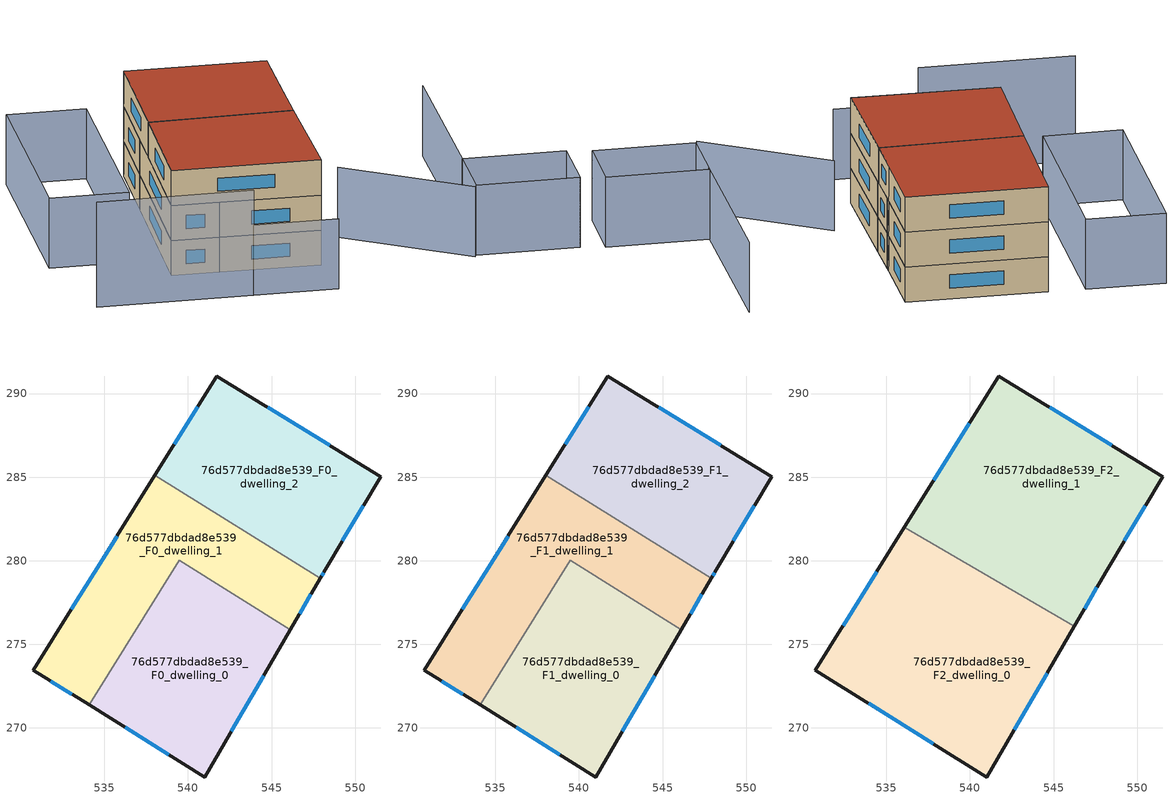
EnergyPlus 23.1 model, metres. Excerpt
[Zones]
76d577dbdad8e539_F0_dwelling_0
 floor ground (EU_floor_Construction): 546.12,275.88 541,267.07 534.09,271.38 539.48,280.03 z0
 wall outside (EU_wall_Construction): 534.09,271.38 541,267.07 546.12,275.88 z0:3
 wall to 76d577dbdad8e539_F0_dwelling_1 (EU_wall_Construction): 546.12,275.88 539.48,280.03 534.09,271.38 z0:3
 window (EU_Window_Construction): 542.6,269.82 544.53,273.14 / 536.24,270.04 538.85,268.41 z0.93:2.07
76d577dbdad8e539_F0_dwelling_1
 floor ground (EU_floor_Construction): 547.9,278.95 546.12,275.88 539.48,280.03 534.09,271.38 530.76,273.46 538.02,285.11 z0
 wall outside (EU_wall_Construction): 538.02,285.11 530.76,273.46 534.09,271.38 / 546.12,275.88 547.9,278.95 z0:3
 wall to 76d577dbdad8e539_F0_dwelling_2 (EU_wall_Construction): 547.9,278.95 538.02,285.11 z0:3
 window (EU_Window_Construction): 531.8,272.81 533.05,272.03 / 535.76,281.48 533.02,277.09 / 546.68,276.84 547.35,277.99 z0.93:2.07
76d577dbdad8e539_F0_dwelling_2
 floor ground (EU_floor_Construction): 551.52,285.02 548.2,279.46 547.9,278.95 538.02,285.11 541.73,291.05 z0
 wall outside (EU_wall_Construction): 547.9,278.95 548.2,279.46 551.52,285.02 541.73,291.05 538.02,285.11 z0:3
 window (EU_Window_Construction): 548,279.1 548.11,279.3 / 540.58,289.2 539.18,286.96 / 548.47,286.9 544.78,289.17 / 549.23,281.19 550.49,283.29 z0.93:2.07
76d577dbdad8e539_F1_dwelling_0
 floor to 76d577dbdad8e539_F0_dwelling_0 (EU_floor_Construction): 546.12,275.88 541,267.07 534.09,271.38 539.48,280.03 z3
 wall outside (EU_wall_Construction): 534.09,271.38 541,267.07 546.12,275.88 z3:6
 wall to 76d577dbdad8e539_F1_dwelling_1 (EU_wall_Construction): 546.12,275.88 539.48,280.03 534.09,271.38 z3:6
 window (EU_Window_Construction): 542.6,269.82 544.53,273.14 / 536.24,270.04 538.85,268.41 z3.93:5.07
76d577dbdad8e539_F1_dwelling_1
 floor to 76d577dbdad8e539_F0_dwelling_1 (EU_floor_Construction): 547.9,278.95 546.12,275.88 539.48,280.03 534.09,271.38 530.76,273.46 538.02,285.11 z3
 wall outside (EU_wall_Construction): 538.02,285.11 530.76,273.46 534.09,271.38 / 546.12,275.88 547.9,278.95 z3:6
 wall to 76d577dbdad8e539_F1_dwelling_2 (EU_wall_Construction): 547.9,278.95 538.02,285.11 z3:6
 window (EU_Window_Construction): 531.8,272.81 533.05,272.03 / 535.76,281.48 533.02,277.09 / 546.68,276.84 547.35,277.99 z3.93:5.07
76d577dbdad8e539_F1_dwelling_2
 floor to 76d577dbdad8e539_F0_dwelling_2 (EU_floor_Construction): 551.52,285.02 548.2,279.46 547.9,278.95 538.02,285.11 541.73,291.05 z3
 wall outside (EU_wall_Construction): 547.9,278.95 548.2,279.46 551.52,285.02 541.73,291.05 538.02,285.11 z3:6
 window (EU_Window_Construction): 548,279.1 548.11,279.3 / 540.58,289.2 539.18,286.96 / 548.47,286.9 544.78,289.17 / 549.23,281.19 550.49,283.29 z3.93:5.07
76d577dbdad8e539_F2_dwelling_0
 floor to 76d577dbdad8e539_F1_dwelling_0 (EU_floor_Construction): 546.12,275.88 541,267.07 534.09,271.38 539.48,280.02 z6
 floor to 76d577dbdad8e539_F1_dwelling_1 (EU_floor_Construction): 546.25,276.09 546.12,275.88 539.48,280.02 z6; 539.48,280.02 534.09,271.38 530.76,273.46 536.09,282 z6
 wall outside (EU_wall_Construction): 536.09,282 530.76,273.46 541,267.07 546.25,276.09 z6:9
 wall to 76d577dbdad8e539_F2_dwelling_1 (EU_wall_Construction): 546.25,276.09 536.09,282 z6:9
 window (EU_Window_Construction): 542.64,269.88 544.61,273.28 / 533.95,271.47 537.81,269.06 / 534.43,279.34 532.42,276.12 z6.93:8.07
 roof outside (EU_roof_Construction): 541,267.07 546.25,276.09 536.09,282 530.76,273.46 z9
76d577dbdad8e539_F2_dwelling_1
 floor to 76d577dbdad8e539_F1_dwelling_1 (EU_floor_Construction): 547.9,278.95 546.25,276.09 536.09,282 538.02,285.1 z6
 floor to 76d577dbdad8e539_F1_dwelling_2 (EU_floor_Construction): 551.52,285.02 548.2,279.46 547.9,278.95 538.02,285.1 541.73,291.05 z6
 wall outside (EU_wall_Construction): 546.25,276.09 548.2,279.46 551.52,285.02 541.73,291.05 536.09,282 z6:9
 window (EU_Window_Construction): 539.97,288.23 537.84,284.82 / 548.47,286.9 544.78,289.17 / 549.23,281.19 550.49,283.29 / 546.86,277.14 547.59,278.41 z6.93:8.07
 roof outside (EU_roof_Construction): 548.2,279.46 551.52,285.02 541.73,291.05 536.09,282 546.25,276.09 z9
shading: 532.88,266.11 538.76,262.57 / 551.12,260.12 545.82,270.41 / 554.1,264.81 561.99,278.22 / 558.55,255.98 551.37,260.31 / 551.37,260.31 554.26,265.09 / 554.26,265.09 561.43,260.76 / 561.43,260.76 558.55,255.98 / 539.2,292.69 530.21,277.74 / 530.21,277.74 524.68,281.06 / 524.68,281.06 533.67,296.01 / 533.67,296.01 539.2,292.69 z0:6; 522.05,272.65 532.88,266.12 z0:9
[Building]
EU S2 Campaign: North Axis=0; Terrain=City; Solar Distribution=FullExterior
[Site:Location]
Montreal-Trudeau.Intl.AP: Latitude=45.4667; Longitude=-73.75; Time Zone=-5; Elevation=36
[SizingPeriod:WeatherFileDays]
AnnualSizingPeriod: Begin Month=1; Begin Day of Month=1; End Month=12; End Day of Month=31; Day of Week for Start Day=Monday; Use Weather File Daylight Saving Period=No; Use Weather File Rain and Snow Indicators=No
[MATERIAL]
EU_InternalMass_Material: Roughness=MediumRough; Thickness=0.1; Conductivity=1; Density=1800; Specific Heat=900; Thermal Absorptance=0.9; Solar Absorptance=0.7; Visible Absorptance=0.7
[MATERIAL:NOMASS] Roughness=MediumRough; Thermal Absorptance=0.9; Solar Absorptance=0.7; Visible Absorptance=0.7
Name | Thermal Resistance
EU_wall_NoMass; EU_floor_NoMass | 1.36485
EU_roof_NoMass | 2.55992
[WINDOWMATERIAL:SIMPLEGLAZINGSYSTEM]
EU_Window_SimpleGlazing: UFactor=3.92339; Solar Heat Gain Coefficient=0.8; Visible Transmittance=0.8
[CONSTRUCTION]
EU_wall_Construction: EU_wall_NoMass
EU_roof_Construction: EU_roof_NoMass
EU_floor_Construction: EU_floor_NoMass
EU_Window_Construction: EU_Window_SimpleGlazing
EU_InternalMass_Construction: EU_InternalMass_Material
[ZONE] Type=1; Multiplier=1; Ceiling Height=autocalculate; Floor Area=autocalculate; Part of Total Floor Area=Yes
Name | Volume
76d577dbdad8e539_F0_dwelling_0; 76d577dbdad8e539_F1_dwelling_0 | 244.156
76d577dbdad8e539_F2_dwelling_0 | 366.201
76d577dbdad8e539_F0_dwelling_1 | 244.132
76d577dbdad8e539_F1_dwelling_1 | 244.133
76d577dbdad8e539_F2_dwelling_1 | 366.21
76d577dbdad8e539_F0_dwelling_2 | 244.146
76d577dbdad8e539_F1_dwelling_2 | 244.145
[INTERNALMASS] Construction=EU_InternalMass_Construction
Name | Zone or ZoneList | Surface Area
76d577dbdad8e539_F0_dwelling_0_EU_InternalMass | 76d577dbdad8e539_F0_dwelling_0 | 81.3849
76d577dbdad8e539_F0_dwelling_1_EU_InternalMass | 76d577dbdad8e539_F0_dwelling_1 | 81.3774
76d577dbdad8e539_F0_dwelling_2_EU_InternalMass | 76d577dbdad8e539_F0_dwelling_2 | 81.3818
76d577dbdad8e539_F1_dwelling_0_EU_InternalMass | 76d577dbdad8e539_F1_dwelling_0 | 81.3849
76d577dbdad8e539_F1_dwelling_1_EU_InternalMass | 76d577dbdad8e539_F1_dwelling_1 | 81.3774
76d577dbdad8e539_F1_dwelling_2_EU_InternalMass | 76d577dbdad8e539_F1_dwelling_2 | 81.3818
76d577dbdad8e539_F2_dwelling_0_EU_InternalMass | 76d577dbdad8e539_F2_dwelling_0 | 122.068
76d577dbdad8e539_F2_dwelling_1_EU_InternalMass | 76d577dbdad8e539_F2_dwelling_1 | 122.07
[OTHEREQUIPMENT] Fuel Type=Electricity; Design Level Calculation Method=Watts/Area; Power per Zone Floor Area=1; Fraction Latent=0; Fraction Radiant=0; Fraction Lost=0; Carbon Dioxide Generation Rate=0; EndUse Subcategory=EU_Step8_InternalGains
Name | Zone or ZoneList or Space or SpaceList | Schedule
EU_Step8_InternalGain_76d577dbdad8e539_F0_dwelling_0_f000 | 76d577dbdad8e539_F0_dwelling_0 | EU_Step8_GainSchedule_76d577dbdad8e539_F0_dwelling_0_f000
EU_Step8_InternalGain_76d577dbdad8e539_F0_dwelling_1_f000 | 76d577dbdad8e539_F0_dwelling_1 | EU_Step8_GainSchedule_76d577dbdad8e539_F0_dwelling_1_f000
EU_Step8_InternalGain_76d577dbdad8e539_F0_dwelling_2_f000 | 76d577dbdad8e539_F0_dwelling_2 | EU_Step8_GainSchedule_76d577dbdad8e539_F0_dwelling_2_f000
EU_Step8_InternalGain_76d577dbdad8e539_F1_dwelling_0_f000 | 76d577dbdad8e539_F1_dwelling_0 | EU_Step8_GainSchedule_76d577dbdad8e539_F1_dwelling_0_f000
EU_Step8_InternalGain_76d577dbdad8e539_F1_dwelling_1_f000 | 76d577dbdad8e539_F1_dwelling_1 | EU_Step8_GainSchedule_76d577dbdad8e539_F1_dwelling_1_f000
EU_Step8_InternalGain_76d577dbdad8e539_F1_dwelling_2_f000 | 76d577dbdad8e539_F1_dwelling_2 | EU_Step8_GainSchedule_76d577dbdad8e539_F1_dwelling_2_f000
EU_Step8_InternalGain_76d577dbdad8e539_F2_dwelling_0_f000 | 76d577dbdad8e539_F2_dwelling_0 | EU_Step8_GainSchedule_76d577dbdad8e539_F2_dwelling_0_f000
EU_Step8_InternalGain_76d577dbdad8e539_F2_dwelling_1_f000 | 76d577dbdad8e539_F2_dwelling_1 | EU_Step8_GainSchedule_76d577dbdad8e539_F2_dwelling_1_f000
[ZONEVENTILATION:DESIGNFLOWRATE] Schedule=EU_AlwaysOn; Design Flow Rate Calculation Method=AirChanges/Hour; Air Changes per Hour=0.860309; Ventilation Type=Natural; Fan Pressure Rise=0; Fan Total Efficiency=1; Constant Term Coefficient=1; Temperature Term Coefficient=0; Velocity Term Coefficient=0; Velocity Squared Term Coefficient=0; Minimum Indoor Temperature=-100; Maximum Indoor Temperature=100; Delta Temperature=-100; Minimum Outdoor Temperature=-100; Maximum Outdoor Temperature=100; Maximum Wind Speed=40
Name | Zone or ZoneList or Space or SpaceList
EU_ConstantAir_76d577dbdad8e539_F0_dwelling_0 | 76d577dbdad8e539_F0_dwelling_0
EU_ConstantAir_76d577dbdad8e539_F0_dwelling_1 | 76d577dbdad8e539_F0_dwelling_1
EU_ConstantAir_76d577dbdad8e539_F0_dwelling_2 | 76d577dbdad8e539_F0_dwelling_2
EU_ConstantAir_76d577dbdad8e539_F1_dwelling_0 | 76d577dbdad8e539_F1_dwelling_0
EU_ConstantAir_76d577dbdad8e539_F1_dwelling_1 | 76d577dbdad8e539_F1_dwelling_1
EU_ConstantAir_76d577dbdad8e539_F1_dwelling_2 | 76d577dbdad8e539_F1_dwelling_2
EU_ConstantAir_76d577dbdad8e539_F2_dwelling_0 | 76d577dbdad8e539_F2_dwelling_0
EU_ConstantAir_76d577dbdad8e539_F2_dwelling_1 | 76d577dbdad8e539_F2_dwelling_1
[HVACTEMPLATE:THERMOSTAT] Constant Heating Setpoint=20; Constant Cooling Setpoint=50
EU_HeatOnly_76d577dbdad8e539_F0_dwelling_0; EU_HeatOnly_76d577dbdad8e539_F0_dwelling_1; EU_HeatOnly_76d577dbdad8e539_F0_dwelling_2; EU_HeatOnly_76d577dbdad8e539_F1_dwelling_0; EU_HeatOnly_76d577dbdad8e539_F1_dwelling_1; EU_HeatOnly_76d577dbdad8e539_F1_dwelling_2; EU_HeatOnly_76d577dbdad8e539_F2_dwelling_0; EU_HeatOnly_76d577dbdad8e539_F2_dwelling_1
[HVACTEMPLATE:ZONE:IDEALLOADSAIRSYSTEM] System Availability Schedule=EU_AlwaysOn; Maximum Heating Supply Air Temperature=50; Minimum Cooling Supply Air Temperature=13; Maximum Heating Supply Air Humidity Ratio=0.0156; Minimum Cooling Supply Air Humidity Ratio=0.0077; Heating Limit=NoLimit; Cooling Limit=NoLimit; Heating Availability Schedule=EU_AlwaysOn; Cooling Availability Schedule=EU_CoolingOff; Dehumidification Control Type=ConstantSensibleHeatRatio; Cooling Sensible Heat Ratio=0.7; Dehumidification Setpoint=60; Humidification Control Type=None; Humidification Setpoint=30; Outdoor Air Method=None; Outdoor Air Flow Rate per Person=0.00944; Outdoor Air Flow Rate per Zone Floor Area=0; Outdoor Air Flow Rate per Zone=0; Demand Controlled Ventilation Type=None; Outdoor Air Economizer Type=NoEconomizer; Heat Recovery Type=None; Sensible Heat Recovery Effectiveness=0.7; Latent Heat Recovery Effectiveness=0.65
Name | Template Thermostat
76d577dbdad8e539_F0_dwelling_0 | EU_HeatOnly_76d577dbdad8e539_F0_dwelling_0
76d577dbdad8e539_F0_dwelling_1 | EU_HeatOnly_76d577dbdad8e539_F0_dwelling_1
76d577dbdad8e539_F0_dwelling_2 | EU_HeatOnly_76d577dbdad8e539_F0_dwelling_2
76d577dbdad8e539_F1_dwelling_0 | EU_HeatOnly_76d577dbdad8e539_F1_dwelling_0
76d577dbdad8e539_F1_dwelling_1 | EU_HeatOnly_76d577dbdad8e539_F1_dwelling_1
76d577dbdad8e539_F1_dwelling_2 | EU_HeatOnly_76d577dbdad8e539_F1_dwelling_2
76d577dbdad8e539_F2_dwelling_0 | EU_HeatOnly_76d577dbdad8e539_F2_dwelling_0
76d577dbdad8e539_F2_dwelling_1 | EU_HeatOnly_76d577dbdad8e539_F2_dwelling_1
[SIZING:ZONE] Zone Cooling Design Supply Air Temperature Input Method=SupplyAirTemperature; Zone Cooling Design Supply Air Temperature=13; Zone Heating Design Supply Air Temperature Input Method=SupplyAirTemperature; Zone Heating Design Supply Air Temperature=50; Zone Cooling Design Supply Air Humidity Ratio=0.008; Zone Heating Design Supply Air Humidity Ratio=0.008; Cooling Design Air Flow Method=DesignDay; Cooling Design Air Flow Rate=0; Cooling Minimum Air Flow per Zone Floor Area=0.000762; Cooling Minimum Air Flow=0; Cooling Minimum Air Flow Fraction=0.2; Heating Design Air Flow Method=DesignDay; Heating Design Air Flow Rate=0; Heating Maximum Air Flow per Zone Floor Area=0.002032; Heating Maximum Air Flow=0.141576; Heating Maximum Air Flow Fraction=0.3; Account for Dedicated Outdoor Air System=No; Dedicated Outdoor Air System Control Strategy=NeutralSupplyAir; Dedicated Outdoor Air Low Setpoint Temperature for Design=autosize; Dedicated Outdoor Air High Setpoint Temperature for Design=autosize; Zone Load Sizing Method=Sensible Load Only No Latent Load; Zone Latent Cooling Design Supply Air Humidity Ratio Input Method=HumidityRatioDifference; Zone Cooling Design Supply Air Humidity Ratio Difference=0.005; Zone Latent Heating Design Supply Air Humidity Ratio Input Method=HumidityRatioDifference; Zone Humidification Design Supply Air Humidity Ratio Difference=0.005
76d577dbdad8e539_F0_dwelling_0; 76d577dbdad8e539_F0_dwelling_1; 76d577dbdad8e539_F0_dwelling_2; 76d577dbdad8e539_F1_dwelling_0; 76d577dbdad8e539_F1_dwelling_1; 76d577dbdad8e539_F1_dwelling_2; 76d577dbdad8e539_F2_dwelling_0; 76d577dbdad8e539_F2_dwelling_1
[SCHEDULE:CONSTANT]
Name | Hourly Value
EU_AlwaysOn | 1
EU_CoolingOff | 0
[SCHEDULE:FILE] Column Number=1; Rows to Skip at Top=0; Number of Hours of Data=8760; Column Separator=Comma; Interpolate to Timestep=No; Minutes per Item=60; Adjust Schedule for Daylight Savings=Yes
Name | File
EU_Step8_GainSchedule_76d577dbdad8e539_F0_dwelling_0_f000 | ../../schedules/76d577dbdad8e539/76d577dbdad8e539_F0_dwelling_0_f000_gain.csv
EU_Step8_GainSchedule_76d577dbdad8e539_F0_dwelling_1_f000 | ../../schedules/76d577dbdad8e539/76d577dbdad8e539_F0_dwelling_1_f000_gain.csv
EU_Step8_GainSchedule_76d577dbdad8e539_F0_dwelling_2_f000 | ../../schedules/76d577dbdad8e539/76d577dbdad8e539_F0_dwelling_2_f000_gain.csv
EU_Step8_GainSchedule_76d577dbdad8e539_F1_dwelling_0_f000 | ../../schedules/76d577dbdad8e539/76d577dbdad8e539_F1_dwelling_0_f000_gain.csv
EU_Step8_GainSchedule_76d577dbdad8e539_F1_dwelling_1_f000 | ../../schedules/76d577dbdad8e539/76d577dbdad8e539_F1_dwelling_1_f000_gain.csv
EU_Step8_GainSchedule_76d577dbdad8e539_F1_dwelling_2_f000 | ../../schedules/76d577dbdad8e539/76d577dbdad8e539_F1_dwelling_2_f000_gain.csv
EU_Step8_GainSchedule_76d577dbdad8e539_F2_dwelling_0_f000 | ../../schedules/76d577dbdad8e539/76d577dbdad8e539_F2_dwelling_0_f000_gain.csv
EU_Step8_GainSchedule_76d577dbdad8e539_F2_dwelling_1_f000 | ../../schedules/76d577dbdad8e539/76d577dbdad8e539_F2_dwelling_1_f000_gain.csv
